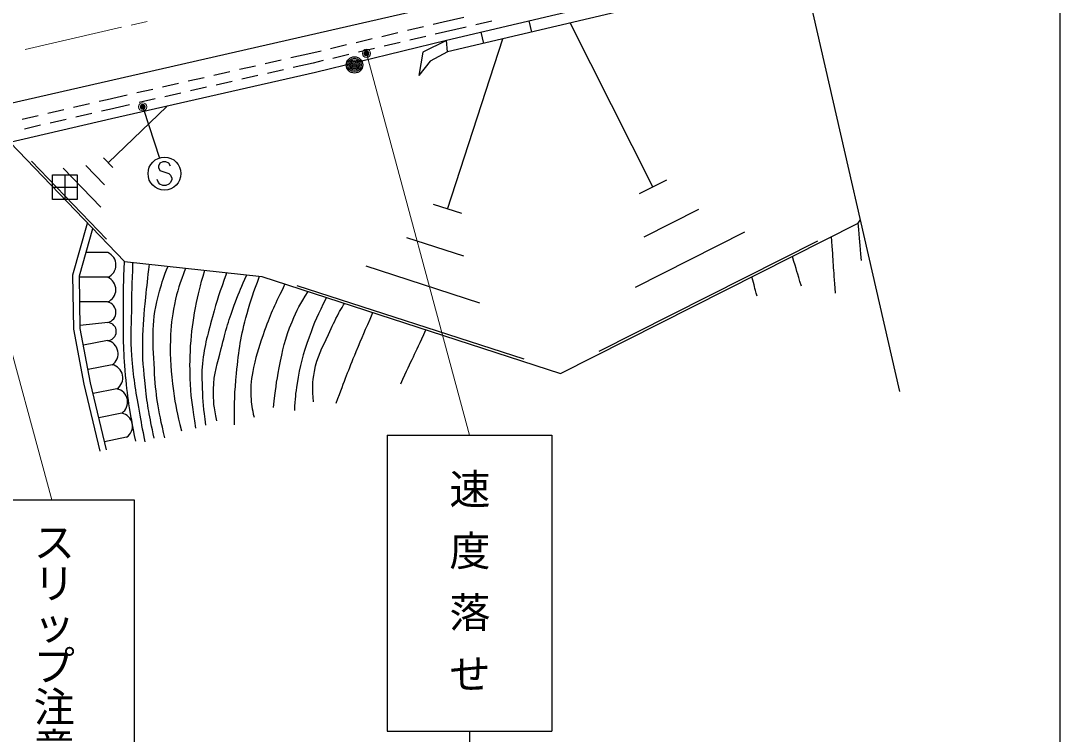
# Model space of a CAD drawing. Units: millimetres at full size, sheet at 1:1000; details may follow other scales. Extents: x 40000 to 680000, y 20000 to 380000.
# Drawn here: x 515806 to 579000, y 259093 to 302480 of the extents above; entities that cross this region are included whole.
import ezdxf
from ezdxf.enums import TextEntityAlignment as Align

# ---------------------------------------------------------------- set-up
doc = ezdxf.new("R2010")
doc.units = ezdxf.units.MM
doc.header["$LTSCALE"] = 1000
doc.header["$PDMODE"] = 32
doc.header["$PDSIZE"] = 500
doc.linetypes.add('CHAIN', pattern=[18.5, 12, -1.5, 3.5, -1.5])
for name, color, linetype, lineweight in [('M-BGD', 7, 'Continuous', 25), ('M-BMK', 2, 'CHAIN', 13), ('M-BMK-OTRS', 5, 'Continuous', 25), ('M-STR-HTXT', 7, 'Continuous', 13), ('M-STR-STRC', 7, 'Continuous', 25), ('M-TTL-BAND', 7, 'Continuous', 25)]:
    doc.layers.add(name, color=color, linetype=linetype, lineweight=lineweight)
doc.styles.add('@ＭＳ ゴシック', font='')
doc.styles.get('@ＭＳ ゴシック').set_extended_font_data('@MS Gothic')

msp = doc.modelspace()

# ---------------------------------------------------------------- linework, layer by layer
at = {"layer": 'M-BGD'}
for p, q in [((552644, 303875), (541687, 301283)), ((540290, 302112), (539316, 301882)), ((541489, 302396), (540873, 302250)), ((542743, 302681), (541489, 302396)), ((542878, 302097), (541625, 301811)), ((544438, 302452), (543463, 302230)), ((546879, 301798), (546720, 302474)), ((554238, 292376), (549201, 302346)), ((538732, 301744), (537759, 301514)), ((540425, 301528), (539452, 301298)), ((541625, 301811), (541009, 301666)), ((543959, 301109), (543800, 301783)), ((535618, 301009), (534645, 300779)), ((537175, 301376), (536202, 301146)), ((538868, 301160), (537895, 300930)), ((541753, 291030), (545108, 301380)), ((533445, 300495), (532226, 300218)), ((534061, 300641), (533445, 300495)), ((535754, 300424), (534780, 300194)), ((537311, 300792), (536338, 300562)), ((530081, 299730), (529106, 299509)), ((531641, 300085), (530666, 299863)), ((533581, 299911), (532361, 299633)), ((534197, 300056), (533581, 299911)), ((526960, 299021), (525985, 298799)), ((528521, 299376), (527546, 299154)), ((530216, 299146), (529241, 298924)), ((531776, 299500), (530801, 299279)), ((523840, 298311), (522865, 298090)), ((525400, 298666), (524425, 298444)), ((527095, 298436), (526120, 298215)), ((528656, 298791), (527680, 298569)), ((521061, 297680), (520571, 297566)), ((522280, 297957), (521061, 297680)), ((523975, 297727), (523000, 297505)), ((525535, 298082), (524560, 297860)), ((518428, 297069), (517454, 296843)), ((519987, 297430), (519013, 297204)), ((521195, 297095), (520708, 296982)), ((521114, 293849), (524675, 297271)), ((522415, 297372), (521195, 297095)), ((516869, 296707), (515895, 296481)), ((518565, 296484), (517591, 296258)), ((520123, 296846), (519149, 296620)), ((517006, 296123), (516032, 295897)), ((521021, 289193), (516458, 293942)), ((521399, 293552), (520829, 294146)), ((520672, 291141), (518390, 293515)), ((520893, 292495), (519752, 293682)), ((517740, 291603), (517740, 293103)), ((517740, 293103), (519240, 293103)), ((518490, 293103), (518490, 291603)), ((519240, 293103), (519240, 291603)), ((555068, 292796), (553407, 291957)), ((517740, 292353), (519240, 292353)), ((519240, 291603), (517740, 291603)), ((542616, 290751), (540891, 291310)), ((557019, 291000), (553695, 289322)), ((566713, 290168), (566847, 290365)), ((559799, 289624), (553153, 286267)), ((542733, 288171), (539283, 289289)), ((564242, 289088), (550949, 282372)), ((521097, 288379), (519772, 288386)), ((543712, 285312), (536812, 287548)), ((521089, 286879), (519369, 286888)), ((546417, 281894), (532617, 286366)), ((521082, 285379), (519395, 285388)), ((521102, 284134), (519421, 283956)), ((521070, 283035), (519616, 282747)), ((521361, 281563), (519894, 281272)), ((521653, 280092), (520203, 279805)), ((521945, 278621), (520551, 278344)), ((522237, 277149), (520898, 276884))]:
    msp.add_line(p, q, dxfattribs=at)
for points in [[(552719, 303176), (541756, 300590), (541687, 301283)], [(541687, 301283), (533716, 299326), (521330, 296510), (510423, 293979)], [(541687, 301283), (540243, 300565), (539998, 299143)], [(541756, 300590), (540692, 300017), (539998, 299143)], [(515158, 295078), (522104, 287849), (530456, 286937), (548613, 281024), (566713, 290168)], [(520626, 276300), (519653, 280388), (519025, 283728), (518966, 287023), (519869, 290176)], [(521015, 276392), (520045, 280472), (519424, 283769), (519367, 286971), (520189, 289842)]]:
    msp.add_lwpolyline(points, dxfattribs=at)
for radius in [500, 409, 318, 227, 136, 45.5]:
    msp.add_circle((536095, 299796), radius, dxfattribs=at)
for centre, radius, start, end in [((520781, 287631), 812, 292.32579, 67.08606), ((520773, 286131), 812, 292.32579, 67.08606), ((520953, 284754), 638, 283.58101, 78.31827), ((521065, 283585), 550, 270.49691, 86.09758), ((520909, 282238), 812, 303.83405, 78.59432), ((521201, 280767), 812, 303.83405, 78.59432), ((521492, 279296), 812, 303.83405, 78.59432), ((521784, 277824), 812, 303.83405, 78.59432)]:
    msp.add_arc(centre, radius, start, end, dxfattribs=at)
for points in [[(566918, 287902), (566815, 289035), (566815, 289035), (566713, 290168)], [(565329, 285913), (565215, 287633), (565215, 287633), (565100, 289353)], [(563268, 286333), (562993, 287241), (562993, 287241), (562717, 288149)], [(560567, 285728), (560414, 286318), (560414, 286318), (560261, 286908)], [(538905, 280402), (539672, 282044), (539672, 282044), (540439, 283686)]]:
    msp.add_open_spline(points, degree=3, dxfattribs=at)
for points, knots in [([(522794, 276907), (522414, 278921), (522289, 279525), (522152, 281224), (522033, 282707), (522048, 283544), (522050, 285032), (522052, 286132), (522058, 286496), (522104, 287849)], [0, 0, 0, 0, 1, 1, 1, 2, 2, 2, 3, 3, 3, 3]), ([(522607, 287794), (522557, 286351), (522542, 285974), (522529, 284807), (522517, 283756), (522448, 283164), (522533, 282117), (522642, 280793), (522768, 280056), (522996, 278747), (523124, 278012), (523167, 277768), (523354, 276871)], [0, 0, 0, 0, 1, 1, 1, 2, 2, 2, 3, 3, 3, 4, 4, 4, 4]), ([(523911, 277089), (523611, 278558), (523514, 278989), (523383, 280224), (523269, 281293), (523206, 281896), (523221, 282971), (523235, 284019), (523306, 284604), (523406, 285647), (523483, 286443), (523513, 286705), (523637, 287682)], [0, 0, 0, 0, 1, 1, 1, 2, 2, 2, 3, 3, 3, 4, 4, 4, 4]), ([(524557, 277112), (524138, 278996), (524013, 279643), (523927, 281292), (523830, 283144), (523733, 284247), (524245, 286030), (524419, 286637), (524479, 286892), (524774, 287557)], [0, 0, 0, 0, 1, 1, 1, 2, 2, 2, 3, 3, 3, 3]), ([(525827, 287442), (525456, 286445), (525330, 286119), (525150, 285236), (524980, 284405), (524918, 283927), (524901, 283079), (524878, 281866), (524918, 281180), (525087, 279978), (525222, 279014), (525295, 278666), (525570, 277534)], [0, 0, 0, 0, 1, 1, 1, 2, 2, 2, 3, 3, 3, 4, 4, 4, 4]), ([(526451, 277715), (526252, 278962), (526184, 279337), (526129, 280386), (526083, 281289), (526077, 281798), (526133, 282701), (526189, 283618), (526267, 284130), (526435, 285033), (526603, 285935), (526691, 286250), (526991, 287315)], [0, 0, 0, 0, 1, 1, 1, 2, 2, 2, 3, 3, 3, 4, 4, 4, 4]), ([(528329, 287169), (527875, 285917), (527747, 285546), (527461, 284480), (527145, 283298), (526932, 282631), (526834, 281412), (526793, 280914), (526823, 280632), (526837, 280133), (526862, 279257), (526911, 278956), (527032, 277898)], [0, 0, 0, 0, 1, 1, 1, 2, 2, 2, 3, 3, 3, 4, 4, 4, 4]), ([(527716, 278150), (527550, 279003), (527509, 279324), (527521, 280083), (527536, 281064), (527762, 281596), (527995, 282549), (528270, 283673), (528446, 284301), (528858, 285382), (529107, 286036), (529198, 286265), (529549, 287036)], [0, 0, 0, 0, 1, 1, 1, 2, 2, 2, 3, 3, 3, 4, 4, 4, 4]), ([(528792, 277911), (528791, 279377), (528802, 279823), (528923, 281039), (529066, 282474), (529177, 283285), (529565, 284673), (529817, 285577), (529923, 285908), (530328, 286951)], [0, 0, 0, 0, 1, 1, 1, 2, 2, 2, 3, 3, 3, 3]), ([(531865, 286478), (531234, 285167), (531030, 284780), (530630, 283638), (530327, 282775), (530150, 282289), (529960, 281393), (529817, 280721), (529756, 280328), (529794, 279642), (529823, 279139), (529855, 278937), (529986, 278367)], [0, 0, 0, 0, 1, 1, 1, 2, 2, 2, 3, 3, 3, 4, 4, 4, 4]), ([(531175, 278962), (531293, 280099), (531337, 280441), (531524, 281375), (531746, 282489), (531845, 283136), (532296, 284178), (532620, 284926), (532773, 285212), (533280, 286017)], [0, 0, 0, 0, 1, 1, 1, 2, 2, 2, 3, 3, 3, 3]), ([(534384, 285658), (533840, 284554), (533675, 284205), (533332, 283230), (532955, 282158), (532764, 281538), (532599, 280413), (532506, 279777), (532476, 279539), (532439, 278776)], [0, 0, 0, 0, 1, 1, 1, 2, 2, 2, 3, 3, 3, 3]), ([(533598, 279311), (533538, 280127), (533539, 280448), (533657, 281162), (533810, 282089), (534137, 282550), (534515, 283410), (534742, 283928), (534879, 284214), (535149, 284710), (535275, 284943), (535317, 285021), (535481, 285300)], [0, 0, 0, 0, 1, 1, 1, 2, 2, 2, 3, 3, 3, 4, 4, 4, 4]), ([(534985, 279230), (535549, 280745), (535694, 281149), (536195, 282361), (536580, 283294), (536711, 283597), (537217, 284735)], [0, 0, 0, 0, 1, 1, 1, 2, 2, 2, 2])]:
    msp.add_open_spline(points, degree=3, knots=knots, dxfattribs=at)
at = {"layer": 'M-BMK'}
for p, q in [((521923, 302083), (516074, 300744)), ((523483, 302440), (522508, 302217))]:
    msp.add_line(p, q, dxfattribs=at)
at = {"layer": 'M-BMK-OTRS'}
msp.add_line((553697, 347815), (569235, 279929), dxfattribs=at)
at = {"layer": 'M-STR-HTXT'}
for p, q in [((536861, 300352), (543090, 277282)), ((511951, 294464), (517697, 273347))]:
    msp.add_line(p, q, dxfattribs=at)
at = {"layer": 'M-STR-HTXT', "lineweight": 25}
msp.add_line((523263, 297107), (524232, 294135), dxfattribs=at)
at = {"layer": 'M-STR-HTXT'}
for centre, radius in [((536822, 300496), 150), ((536822, 300496), 120), ((536822, 300496), 90), ((536822, 300496), 60), ((536822, 300496), 30), ((536822, 300496), 20), ((523217, 297250), 150), ((523217, 297250), 120), ((523217, 297250), 90), ((523217, 297250), 60), ((523217, 297250), 30), ((523217, 297250), 20)]:
    msp.add_circle(centre, radius, dxfattribs=at)
for p in [(536822, 300496), (523217, 297250)]:
    msp.add_point(p, dxfattribs=at)
at = {"layer": 'M-STR-STRC'}
for p, q in [((464140, 285788), (558190, 307306)), ((524451, 293912), (524269, 293821)), ((524633, 293912), (524451, 293912)), ((524815, 293821), (524633, 293912)), ((524269, 293821), (524179, 293639)), ((524179, 293639), (524179, 293548)), ((524179, 293548), (524269, 293366)), ((524269, 293366), (524815, 293185)), ((524906, 293639), (524815, 293821)), ((524179, 292639), (524088, 292821)), ((524269, 292548), (524179, 292639)), ((524815, 293185), (524906, 293094)), ((524906, 292639), (524815, 292548)), ((524906, 293094), (524997, 292912)), ((524997, 292821), (524906, 292639)), ((524997, 292912), (524997, 292821)), ((524451, 292457), (524269, 292548)), ((524633, 292457), (524451, 292457)), ((524815, 292548), (524633, 292457)), ((538090, 277282), (548090, 277282)), ((538090, 277282), (538090, 259282)), ((548090, 277282), (548090, 259282)), ((512697, 273347), (522697, 273347)), ((522697, 273347), (522697, 255347)), ((538090, 259282), (548090, 259282)), ((543090, 259282), (543090, 256140))]:
    msp.add_line(p, q, dxfattribs=at)
msp.add_circle((524542, 293185), 1000, dxfattribs=at)
at = {"layer": 'M-TTL-BAND'}
msp.add_line((579000, 20000), (579000, 370000), dxfattribs=at)

# ---------------------------------------------------------------- texts
at = {"layer": 'M-STR-STRC', "style": '@ＭＳ ゴシック'}
msp.add_text('速 度 落 せ', height=1833, rotation=270, dxfattribs=at).set_placement((543079, 268404), align=Align.MIDDLE_CENTER)
msp.add_text('スリップ注意', height=1833, rotation=270, dxfattribs=at).set_placement((517807, 272037), align=Align.MIDDLE_LEFT)

doc.saveas('drawing.dxf')
